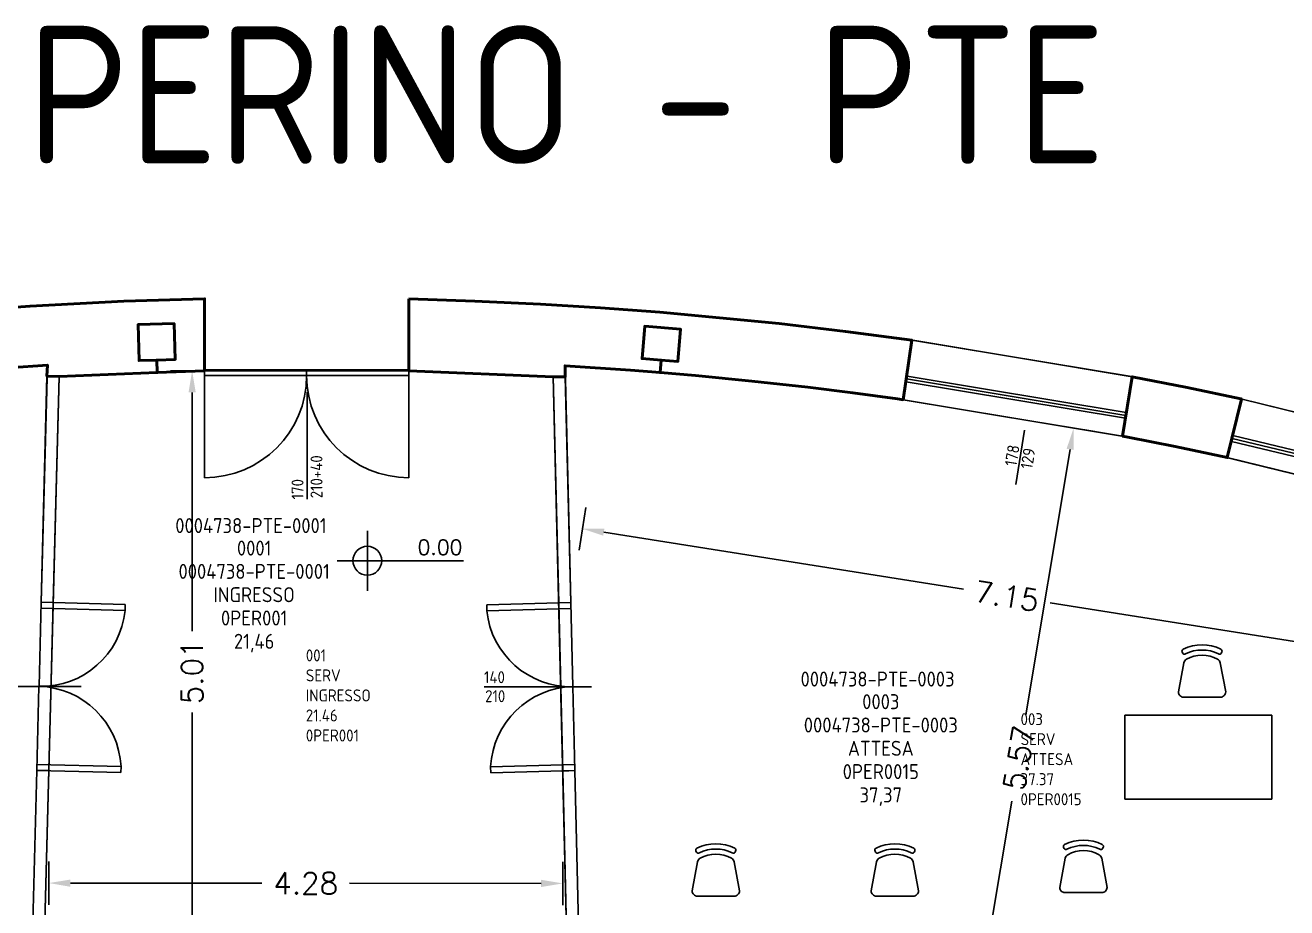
# Model space of a CAD drawing. Header units: metres. Extents: x 360.2 to 396, y 166.8 to 184.4.
# Drawn here: x 372.86 to 383.36, y 177.01 to 184.36 of the extents above; entities that cross this region are included whole.
import ezdxf
from ezdxf.enums import TextEntityAlignment as Align

# ---------------------------------------------------------------- set-up
doc = ezdxf.new("R2010")
doc.units = ezdxf.units.M
for name, color, linetype in [('A-Arredo', 2, 'Continuous'), ('A-Infissi', 5, 'Continuous'), ('A-Muratura', 4, 'Continuous'), ('A-Quote', 1, 'Continuous'), ('A-Simboli', 7, 'Continuous'), ('A-Testo', 7, 'Continuous'), ('A-Viste', 7, 'Continuous'), ('NOTE', 7, 'Continuous'), ('RM$TXT', 5, 'Continuous'), ('Z-RM', 5, 'Continuous'), ('Z-RMBK', 6, 'Continuous'), ('Z-RMTXT', 5, 'Continuous'), ('Z-Sup_Tot_Lorda', 1, 'Continuous')]:
    doc.layers.add(name, color=color, linetype=linetype)
doc.layers.add('A_MURI', color=4, linetype='Continuous', lineweight=50)
doc.styles.add('QUOTE', font='SIMPLEX', dxfattribs={"height": 0.25})
doc.styles.add('ROMANS', font='romans')
doc.styles.get("Standard").update_dxf_attribs({"font": 'isocp.shx'})
doc.dimstyles.new('QUOTE', dxfattribs={"dimtxt": 0.18, "dimasz": 0.18, "dimexe": 0.18, "dimexo": 0.0625, "dimgap": 0.09, "dimtad": 0, "dimzin": 0, "dimdsep": 46, "dimtxsty": 'ROMANS', "dimcen": 0.09, "dimadec": 0, "dimazin": 0, "dimtfac": 1, "dimtofl": 0, "dimtmove": 0, "dimatfit": 3, "dimfxl": 0.18, "dimfxlon": 1, "dimtolj": 1, "dimtzin": 0, "dimarcsym": 0})

# ---------------------------------------------------------------- blocks, each defined once
blk = doc.blocks.new('D70dx')
blk.add_line((0, 0), (-0.7, 0))
for points in [[(0, 0.7), (-0.05, 0.7), (-0.05, 0)], [(0, 0), (0, 0.7)]]:
    blk.add_lwpolyline(points)
blk.add_arc((0.003, -0.001), 0.703, 94.3593, 179.8829)
blk = doc.blocks.new('D70sx')
blk.add_line((0, 0), (0.7, 0))
for points in [[(0, 0), (0, 0.7)], [(0, 0.7), (0.05, 0.7), (0.05, 0)]]:
    blk.add_lwpolyline(points)
blk.add_arc((-0.003, -0.001), 0.703, 0.1171, 85.6407)
blk = doc.blocks.new('W185')
for p, q in [((0, 0.049), (0, 0)), ((1.85, 0.049), (1.85, 0))]:
    blk.add_line(p, q)
for points in [[(1.85, 0.049), (0, 0.049)], [(0, 0.025), (1.85, 0.025)], [(0, 0), (1.85, 0)]]:
    blk.add_lwpolyline(points)
blk = doc.blocks.new('WNS')
blk.add_line((-0.228, 0), (0.228, 0))
for tag, p in [('WIDTH', (0.005, 0.017)), ('HEIGHT', (0.001, -0.116))]:
    blk.add_attdef(tag, text='', height=0.1).set_placement(p, align=Align.CENTER)
at = {"flags": 1}
for tag, p in [('WN_TYPE', (-0.004, 0.009)), ('GL_TYPE', (-0.003, 0.014)), ('FR_ELEV', (-0.004, 0.002)), ('FR_MATL', (0.021, 0.009))]:
    blk.add_attdef(tag, p, '', height=0.00225, dxfattribs=at)
blk = doc.blocks.new('*U72')
for p, q in [((-0.85, 0.04), (-0.85, 0.89)), ((0.85, 0.04), (0.85, 0.89))]:
    blk.add_line(p, q)
for points in [[(0, 0), (-0.85, 0), (-0.85, 0.04), (0, 0.04)], [(0, 0), (0.85, 0), (0.85, 0.04), (0, 0.04)]]:
    blk.add_lwpolyline(points, close=True)
for centre, start, end in [((-0.85, 0.04), 0, 90), ((0.85, 0.04), 90, 180)]:
    blk.add_arc(centre, 0.85, start, end)
blk = doc.blocks.new('PORTA')
blk.add_line((-0.893, 0), (0, 0))
for tag, p in [('WIDTH', (-0.894, 0.03)), ('HEIGHT', (-0.885, -0.128))]:
    blk.add_attdef(tag, p, '', height=0.1)
blk = doc.blocks.new('*D186')
at = {"layer": 'A-Quote', "color": 0, "lineweight": -2, "transparency": 16777216}
for p, q in [((374.287, 181.482), (374.066, 181.482)), ((374.246, 181.302), (374.246, 179.313)), ((374.246, 176.648), (374.246, 178.636)), ((374.287, 176.468), (374.066, 176.468))]:
    blk.add_line(p, q, dxfattribs=at)
at = {"layer": 'A-Quote', "color": 0, "transparency": 16777216}
for points in [[(374.216, 181.302), (374.276, 181.302), (374.246, 181.482)], [(374.216, 176.648), (374.276, 176.648), (374.246, 176.468)]]:
    blk.add_solid(points, dxfattribs=at)
at = {"layer": 'Defpoints', "color": 0, "transparency": 16777216}
for p in [(374.35, 181.482), (374.246, 176.468), (374.35, 176.468)]:
    blk.add_point(p, dxfattribs=at)
at = {"layer": 'A-Quote', "color": 0, "transparency": 16777216, "insert": (374.246, 178.975), "char_height": 0.18, "attachment_point": 5, "rotation": 90, "style": 'ROMANS'}
blk.add_mtext('\\A1;5.01', dxfattribs=at)
blk = doc.blocks.new('*D176')
at = {"layer": 'A-Quote', "color": 0, "lineweight": -2, "transparency": 16777216}
for p, q in [((373.053, 177.396), (373.053, 177.036)), ((377.33, 177.393), (377.33, 177.033)), ((373.233, 177.215), (374.827, 177.215)), ((377.15, 177.213), (375.556, 177.214))]:
    blk.add_line(p, q, dxfattribs=at)
at = {"layer": 'A-Quote', "color": 0, "transparency": 16777216}
for points in [[(373.233, 177.245), (373.233, 177.185), (373.053, 177.216)], [(377.15, 177.243), (377.15, 177.183), (377.33, 177.213)]]:
    blk.add_solid(points, dxfattribs=at)
at = {"layer": 'Defpoints', "color": 0, "transparency": 16777216}
for p in [(373.053, 178.152), (377.331, 178.149), (377.33, 177.213)]:
    blk.add_point(p, dxfattribs=at)
at = {"layer": 'A-Quote', "color": 0, "transparency": 16777216, "insert": (375.191, 177.214), "char_height": 0.18, "attachment_point": 5, "rotation": 359.9692, "style": 'ROMANS'}
blk.add_mtext('\\A1;4.28', dxfattribs=at)
blk = doc.blocks.new('*D206')
at = {"layer": 'A-Quote', "color": 0, "lineweight": -2, "transparency": 16777216}
for p, q in [((377.466, 179.988), (377.522, 180.344)), ((377.672, 180.138), (380.665, 179.663)), ((384.378, 179.074), (381.385, 179.549)), ((384.528, 178.868), (384.584, 179.224))]:
    blk.add_line(p, q, dxfattribs=at)
at = {"layer": 'A-Quote', "color": 0, "transparency": 16777216}
for points in [[(377.677, 180.168), (377.667, 180.108), (377.494, 180.166)], [(384.383, 179.104), (384.374, 179.044), (384.556, 179.046)]]:
    blk.add_solid(points, dxfattribs=at)
at = {"layer": 'Defpoints', "color": 0, "transparency": 16777216}
for p in [(377.397, 179.551), (384.556, 179.046), (384.459, 178.431)]:
    blk.add_point(p, dxfattribs=at)
at = {"layer": 'A-Quote', "color": 0, "transparency": 16777216, "insert": (381.025, 179.606), "char_height": 0.18, "attachment_point": 5, "rotation": 350.9859, "style": 'ROMANS'}
blk.add_mtext('\\A1;7.15', dxfattribs=at)
blk = doc.blocks.new('*D178')
at = {"layer": 'A-Quote', "color": 0, "lineweight": -2, "transparency": 16777216}
for p, q in [((381.404, 181.035), (381.759, 180.976)), ((381.552, 180.827), (381.185, 178.618)), ((380.699, 175.689), (381.066, 177.899)), ((380.492, 175.541), (380.847, 175.482))]:
    blk.add_line(p, q, dxfattribs=at)
at = {"layer": 'A-Quote', "color": 0, "transparency": 16777216}
for points in [[(381.523, 180.832), (381.582, 180.823), (381.582, 181.005)], [(380.669, 175.694), (380.728, 175.684), (380.669, 175.512)]]:
    blk.add_solid(points, dxfattribs=at)
at = {"layer": 'Defpoints', "color": 0, "transparency": 16777216}
for p in [(381.208, 181.067), (381.582, 181.005), (380.295, 175.574)]:
    blk.add_point(p, dxfattribs=at)
at = {"layer": 'A-Quote', "color": 0, "transparency": 16777216, "insert": (381.126, 178.258), "char_height": 0.18, "attachment_point": 5, "rotation": 80.5675, "style": 'ROMANS'}
blk.add_mtext('\\A1;5.57', dxfattribs=at)
blk = doc.blocks.new('QFP')
for p, q in [((0, 0.25), (0, -0.25)), ((-0.25, 0), (0.8, 0))]:
    blk.add_line(p, q)
blk.add_circle((0, 0), 0.12)
at = {"style": 'QUOTE', "flags": 4}
blk.add_attdef('QUOTA', text='', height=0.125, dxfattribs=at).set_placement((0.792, 0.05), align=Align.RIGHT)
blk = doc.blocks.new('VANO')
at = {"flags": 1}
for tag, p in [('EDIFICIO', (0, 0)), ('PIANO', (0, -0.198)), ('PERIMETRO', (0, -1.343)), ('ETICHETTA_VANO', (0, -1.529)), ('RM_CAT', (0, -1.717)), ('DV_ID', (0, -1.901)), ('H_MED', (0, -2.112)), ('H_NET', (0, -2.302)), ('TYPE_CO', (0, -2.515)), ('MAT_PAR', (0, -2.693)), ('MAT_PAV', (0, -2.877)), ('CODICE', (0, -3.071))]:
    blk.add_attdef(tag, text='', height=0.125, dxfattribs=at).set_placement(p, align=Align.MIDDLE_CENTER)
for tag, p in [('NUMERO_VANO', (0, -0.393)), ('CODICE_VANO', (0, -0.587)), ('RM_TYPE', (0, -0.781)), ('CODICE_VANO_ESTERNO', (0, -0.975)), ('AREA', (0, -1.169))]:
    blk.add_attdef(tag, text='', height=0.125).set_placement(p, align=Align.MIDDLE_CENTER)
blk = doc.blocks.new('SEDIA')
for points in [[(0.157, 0.235, -0.42972), (0.165, 0.211), (0.16, 0.203, -0.398462), (0.137, 0.196, 0.237036), (-0.137, 0.196, -0.398462), (-0.16, 0.203), (-0.165, 0.211, -0.42972), (-0.157, 0.235, -0.237788)], [(0.197, -0.121), (0.152, 0.121, 0.219988), (0.13, 0.151, 0.265784), (-0.13, 0.151, 0.219988), (-0.152, 0.121), (-0.197, -0.121, 0.414214), (-0.153, -0.164), (0.153, -0.164, 0.414214)]]:
    blk.add_lwpolyline(points, format="xyb", close=True)
at = {"flags": 1}
for tag, p in [('EDIFICIO', (-0.329, 1.577)), ('PIANO', (-0.329, 1.497)), ('NUMERO_VANO', (-0.329, 1.412)), ('CODICE_VANO', (-0.329, 1.327)), ('CODICE', (-0.329, 1.241)), ('ETICHETTA_OLD', (-0.329, 1.157)), ('TIPOLOGIA_ARREDO', (-0.329, 1.072)), ('REPARTO', (-0.329, 0.988)), ('NUM_FATTURA', (-0.329, 0.903)), ('INTESTAZIONE_FATTURA_AREA', (-0.329, 0.818)), ('ANNO', (-0.329, 0.734)), ('VALORE_NOMINALE', (-0.329, 0.649)), ('VALORE_RESIDUO', (-0.329, 0.565)), ('DESCRIZIONE_VISIVA', (-0.329, 0.48))]:
    blk.add_attdef(tag, p, '', height=0.0512, dxfattribs=at)
blk = doc.blocks.new('TAVOLO')
for p, q in [((-0.612, 0.35), (0.612, 0.35)), ((-0.612, -0.35), (-0.612, 0.35)), ((0.612, 0.35), (0.612, -0.35)), ((0.612, -0.35), (-0.612, -0.35))]:
    blk.add_line(p, q)
at = {"flags": 1}
for tag, p in [('EDIFICIO', (-0.625, 1.566)), ('PIANO', (-0.625, 1.486)), ('NUMERO_VANO', (-0.625, 1.401)), ('CODICE_VANO', (-0.625, 1.316)), ('CODICE', (-0.625, 1.231)), ('ETICHETTA_OLD', (-0.625, 1.146)), ('TIPOLOGIA_ARREDO', (-0.625, 1.062)), ('REPARTO', (-0.625, 0.977)), ('NUM_FATTURA', (-0.625, 0.892)), ('INTESTAZIONE_FATTURA_AREA', (-0.625, 0.808)), ('ANNO', (-0.625, 0.723)), ('VALORE_NOMINALE', (-0.625, 0.638)), ('VALORE_RESIDUO', (-0.625, 0.554)), ('DESCRIZIONE_VISIVA', (-0.625, 0.469))]:
    blk.add_attdef(tag, p, '', height=0.0512, dxfattribs=at)

msp = doc.modelspace()

# ---------------------------------------------------------------- linework, layer by layer
at = {"layer": 'A-Muratura'}
for points in [[(370.224, 181.252), (370.143, 181.746), (371.135, 181.87), (372.12, 181.965), (372.898, 182.021), (373.678, 182.061), (374.35, 182.082), (374.35, 181.482), (373.955, 181.466), (373.952, 181.571), (374.105, 181.576), (374.096, 181.874), (373.796, 181.866), (373.805, 181.567), (373.952, 181.571), (373.955, 181.466), (373.138, 181.434), (373.038, 181.437), (373.041, 181.529), (372.391, 181.485), (371.742, 181.43), (371.005, 181.352), (370.27, 181.259)], [(376.05, 182.08), (376.05, 181.48), (377.251, 181.43), (377.351, 181.432), (377.349, 181.524), (377.893, 181.487), (378.14, 181.466), (378.148, 181.57), (377.99, 181.583), (378.013, 181.852), (378.311, 181.827), (378.289, 181.559), (378.148, 181.57), (378.14, 181.466), (378.436, 181.441), (378.903, 181.396), (379.369, 181.344), (379.743, 181.298), (380.117, 181.248), (380.162, 181.241), (380.235, 181.737), (379.683, 181.81), (379.13, 181.874), (378.139, 181.969), (377.643, 182.006), (377.146, 182.037), (376.598, 182.062)], [(373.805, 181.567), (373.796, 181.866), (374.096, 181.874), (374.105, 181.576)], [(378.012, 181.852), (378.311, 181.827), (378.289, 181.559), (377.99, 181.583)], [(373.138, 181.434), (373.138, 181.434), (373.038, 181.437), (372.99, 179.554), (373.09, 179.551)], [(377.351, 181.432), (377.251, 181.43), (377.297, 179.549), (377.397, 179.551)], [(381.987, 180.938), (382.069, 181.432), (382.526, 181.341), (382.972, 181.247), (382.979, 181.245), (382.86, 180.759), (382.426, 180.852), (382.034, 180.93)], [(373.053, 178.152), (372.953, 178.154), (372.896, 175.937), (372.863, 175.934), (372.886, 175.659), (372.989, 175.667), (373.007, 176.368), (373.147, 176.368), (373.147, 176.468), (373.01, 176.468)], [(377.431, 178.152), (377.331, 178.149), (377.371, 176.468), (377.245, 176.468), (377.245, 176.368), (377.374, 176.368), (377.391, 175.668), (377.506, 175.659), (377.528, 175.928), (377.484, 175.931)]]:
    msp.add_lwpolyline(points, close=True, dxfattribs=at)
at = {"layer": 'A-Viste'}
for points in [[(380.228, 181.738), (382.069, 181.432)], [(381.987, 180.938), (380.162, 181.241)], [(384.779, 180.804), (382.972, 181.247)], [(382.86, 180.759), (384.659, 180.317)]]:
    msp.add_lwpolyline(points, dxfattribs=at)
at = {"layer": 'A_MURI'}
for points in [[(370.224, 181.252), (370.143, 181.746), (371.135, 181.87), (372.12, 181.965), (372.898, 182.021), (373.678, 182.061), (374.35, 182.082), (374.35, 181.482), (373.955, 181.466), (373.952, 181.571), (374.105, 181.576), (374.096, 181.874), (373.796, 181.866), (373.805, 181.567), (373.952, 181.571), (373.955, 181.466), (373.138, 181.434), (373.038, 181.437), (373.041, 181.529), (372.391, 181.485), (371.742, 181.43), (371.005, 181.352), (370.27, 181.259)], [(376.05, 182.08), (376.05, 181.48), (377.251, 181.43), (377.351, 181.432), (377.349, 181.524), (377.893, 181.487), (378.14, 181.466), (378.148, 181.57), (377.99, 181.583), (378.013, 181.852), (378.311, 181.827), (378.289, 181.559), (378.148, 181.57), (378.14, 181.466), (378.436, 181.441), (378.903, 181.396), (379.369, 181.344), (379.743, 181.298), (380.117, 181.248), (380.162, 181.241), (380.235, 181.737), (379.683, 181.81), (379.13, 181.874), (378.139, 181.969), (377.643, 182.006), (377.146, 182.037), (376.598, 182.062)], [(381.987, 180.938), (382.069, 181.432), (382.526, 181.341), (382.972, 181.247), (382.979, 181.245), (382.86, 180.759), (382.426, 180.852), (382.034, 180.93)]]:
    msp.add_lwpolyline(points, close=True, dxfattribs=at)
at = {"layer": 'Z-RM'}
for points in [[(372.391, 181.485), (373.041, 181.529), (373.041, 181.529), (373.041, 181.529), (372.99, 179.554), (373.09, 179.551), (373.053, 178.152), (372.953, 178.154), (372.896, 175.937), (372.896, 175.937), (372.896, 175.937), (372.564, 175.911)], [(377.484, 175.931), (377.431, 178.152), (377.331, 178.149), (377.297, 179.549), (377.397, 179.551), (377.349, 181.524), (377.349, 181.524), (377.349, 181.524), (377.349, 181.524), (377.893, 181.487), (378.436, 181.441), (378.903, 181.396), (379.369, 181.344), (379.743, 181.298), (380.117, 181.248), (382.034, 180.93), (382.426, 180.852), (382.817, 180.769), (384.704, 180.306)]]:
    msp.add_lwpolyline(points, dxfattribs=at)
msp.add_lwpolyline([(373.138, 181.434), (374.349, 181.482), (374.349, 181.482), (376.05, 181.48), (376.05, 181.48), (377.251, 181.43), (377.371, 176.468), (377.371, 176.468), (377.371, 176.468), (377.371, 176.468), (377.371, 176.468), (373.01, 176.468), (373.01, 176.468), (373.01, 176.468), (373.01, 176.468), (373.01, 176.468), (373.138, 181.434)], close=True, dxfattribs=at)
at = {"layer": 'Z-Sup_Tot_Lorda'}
msp.add_lwpolyline([(372.12, 181.965), (372.898, 182.021), (373.678, 182.061), (374.35, 182.082), (374.35, 181.492), (376.05, 181.49), (376.05, 182.08), (376.598, 182.062), (377.146, 182.037), (377.643, 182.006), (378.139, 181.969), (379.13, 181.874), (379.683, 181.81), (380.235, 181.737), (382.08, 181.43), (382.526, 181.341), (382.972, 181.247), (384.788, 180.802)], dxfattribs=at)

# ---------------------------------------------------------------- block references
at = {"layer": 'A-Arredo'}
for name, p in [('SEDIA', (382.65, 178.928)), ('TAVOLO', (382.619, 178.264)), ('SEDIA', (378.604, 177.271)), ('SEDIA', (380.094, 177.271)), ('SEDIA', (381.663, 177.301))]:
    msp.add_blockref(name, p, dxfattribs=at)
at = {"layer": 'A-Infissi', "linetype": 'Continuous', "rotation": 180}
msp.add_blockref('*U72', (375.199, 181.481), dxfattribs=at)
at = {"layer": 'A-Infissi'}
for name, p, rotation in [('W185', (380.187, 181.389), 350.5674964555963), ('W185', (382.895, 180.894), 346.5280208847669), ('D70sx', (372.99, 179.554), 268.5166003870826), ('D70dx', (377.397, 179.551), 91.38918648337109), ('D70dx', (372.953, 178.154), 268.5166003870826), ('D70sx', (377.431, 178.152), 91.38918648337109)]:
    msp.add_blockref(name, p, dxfattribs=dict(at, rotation=rotation))
at = {"layer": 'A-Quote'}
for name, p, rotation, values in [('PORTA', (375.203, 181.305), 90, {'WIDTH': '170', 'HEIGHT': '210+40'}), ('WNS', (381.136, 180.761), 80.99656198192896, {'WIDTH': '178', 'HEIGHT': '129'})]:
    msp.add_blockref(name, p, dxfattribs=dict(at, rotation=rotation)).add_auto_attribs(values)
for p in [(373.322, 178.854), (377.569, 178.85)]:
    msp.add_blockref('PORTA', p, dxfattribs=at).add_auto_attribs({'WIDTH': '140', 'HEIGHT': '210'})
at = {"layer": 'A-Simboli'}
msp.add_blockref('QFP', (375.704, 179.9), dxfattribs=at).add_auto_attribs({'QUOTA': '0.00'})
at = {"layer": 'Z-RMBK'}
for p, values in [((374.762, 180.398), {'NUMERO_VANO': '0001', 'CODICE_VANO': '0004738-PTE-0001', 'RM_TYPE': 'INGRESSO', 'CODICE_VANO_ESTERNO': '0PER001', 'AREA': '21,46'}), ((379.977, 179.119), {'NUMERO_VANO': '0003', 'CODICE_VANO': '0004738-PTE-0003', 'RM_TYPE': 'ATTESA', 'CODICE_VANO_ESTERNO': '0PER0015', 'AREA': '37,37'})]:
    msp.add_blockref('VANO', p, dxfattribs=at).add_auto_attribs(values)

# ---------------------------------------------------------------- texts
at = {"layer": 'A-Testo', "ltscale": 10}
msp.add_text('VILLA PERINO - PTE', height=1.1499, dxfattribs=at).set_placement((368.531, 183.205))
at = {"layer": 'NOTE', "ltscale": 10}
msp.add_text('VILLA PERINO - PTE', height=1.1499, dxfattribs=at).set_placement((368.531, 183.205))
at = {"layer": 'RM$TXT', "char_height": 0.1, "attachment_point": 7}
for s, insert in [('001^M^JSERV^M^JINGRESSO^M^J21.46^M^J0PER001^M^J', (375.192, 178.395)), ('003^M^JSERV^M^JATTESA^M^J37.37^M^J0PER0015^M^J', (381.14, 177.864))]:
    msp.add_mtext(s, dxfattribs=dict(at, insert=insert))
at = {"layer": 'Z-RMTXT'}
for s, p in [('0004738-PTE-0001', (374.735, 180.13)), ('0004738-PTE-0003', (379.95, 178.852))]:
    msp.add_text(s, height=0.125, dxfattribs=at).set_placement(p, align=Align.CENTER)

# ---------------------------------------------------------------- dimensions: what is measured, and where the dimension line sits
at = {"layer": 'A-Quote'}
for p1, p2, distance, picture, middle in [((374.35, 181.482), (374.35, 176.468), -0.103, '*D186', (374.246, 178.975)), ((380.295, 175.574), (381.208, 181.067), -0.379, '*D178', (381.126, 178.258)), ((377.397, 179.551), (384.459, 178.431), 0.622, '*D206', (381.025, 179.606)), ((373.053, 178.152), (377.331, 178.149), -0.936, '*D176', (375.191, 177.214))]:
    dim = msp.add_aligned_dim(p1=p1, p2=p2, distance=distance, dimstyle='QUOTE', dxfattribs=at)
    dim.commit()
    dim.dimension.update_dxf_attribs({"geometry": picture, "text_midpoint": middle})

doc.saveas('drawing.dxf')
